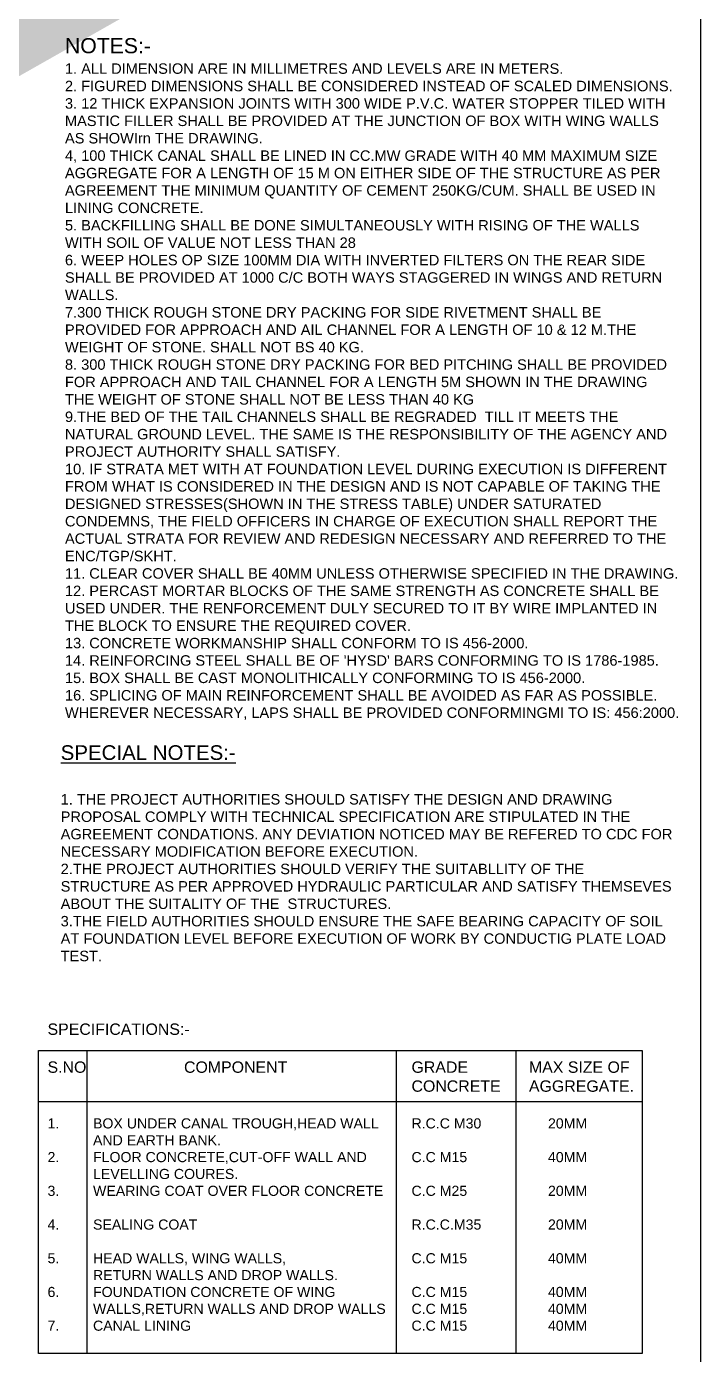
# Model space of a CAD drawing. Header units: millimetres. Extents: x 5124 to 6568637, y 2311 to 91879094.
# Drawn here: x 3837267 to 3842600, y 45935546 to 45946051 of the extents above; entities that cross this region are included whole.
import ezdxf

# ---------------------------------------------------------------- set-up
doc = ezdxf.new("R2010")
doc.units = ezdxf.units.MM
doc.header["$MEASUREMENT"] = 0
doc.layers.add('DIMENSION', color=7, linetype='Continuous')
doc.layers.add('DRAWING', color=7, linetype='Continuous')
doc.styles.get("Standard").update_dxf_attribs({"font": 'arial.ttf', "height": 120})
doc.dimstyles.get("Standard").update_dxf_attribs({"dimtxt": 200, "dimasz": 110, "dimexe": 0.18, "dimexo": 0.0625, "dimgap": 0.09, "dimtad": 0, "dimtih": 1, "dimtoh": 1, "dimdec": 0, "dimzin": 0, "dimdsep": 46, "dimtxsty": 'Standard', "dimblk": 'OBLIQUE', "dimcen": 0.09, "dimse1": 1, "dimse2": 1, "dimadec": 0, "dimazin": 0, "dimtfac": 1, "dimtdec": 0, "dimtofl": 0, "dimtmove": 0, "dimatfit": 3, "dimfxl": 1, "dimtolj": 1, "dimtzin": 0, "dimarcsym": 0})

# ---------------------------------------------------------------- blocks, each defined once
blk = doc.blocks.new('_Oblique')
at = {"color": 0, "linetype": 'ByBlock', "lineweight": -2}
blk.add_line((-0.5, -0.5), (0.5, 0.5), dxfattribs=at)

msp = doc.modelspace()

# ---------------------------------------------------------------- linework, layer by layer
at = {"layer": 'DIMENSION', "linetype": 'Continuous'}
msp.add_lwpolyline([(3837361.9, 45937950.2), (3842138.1, 45937950.2), (3842138.1, 45935554.9), (3837361.9, 45935554.9)], close=True, dxfattribs=at)
for points in [[(3837745.1, 45937950.2), (3837745.1, 45935554.9)], [(3840191.5, 45937950.2), (3840191.5, 45935554.9)], [(3841139.7, 45937950.2), (3841139.7, 45935554.9)], [(3842138.1, 45937545.7), (3837361.9, 45937545.7)]]:
    msp.add_lwpolyline(points, dxfattribs=at)
at = {"layer": 'DRAWING', "linetype": 'Continuous'}
msp.add_lwpolyline([(3801674.5, 45954256), (3842599.5, 45954256), (3842599.5, 45929909), (3801674.5, 45929909)], close=True, dxfattribs=at)

# ---------------------------------------------------------------- texts
at = {"layer": 'DIMENSION', "linetype": 'Continuous', "insert": (3837433, 45938164.2), "char_height": 90, "width": 5314.328, "attachment_point": 1}
msp.add_mtext('SPECIFICATIONS:-\\P\\PS.NO^I^I^ICOMPONENT^I^I^IGRADE ^I      MAX SIZE OF \\P^I^I^I^I^I^I^I^ICONCRETE^I      AGGREGATE.\\P\\P{\\H0.88889x;1.^IBOX UNDER CANAL TROUGH,HEAD WALL^IR.C.C M30^I^I20MM\\P^IAND EARTH BANK.\\P2.^IFLOOR CONCRETE,CUT-OFF WALL AND ^IC.C M15^I^I40MM\\P^ILEVELLING COURES.\\P3.^IWEARING COAT OVER FLOOR CONCRETE^IC.C M25^I^I20MM\\P^I\\P4.^ISEALING COAT^I^I^I^I^IR.C.C.M35^I^I20MM\\P\\P5.^IHEAD WALLS, WING WALLS,^I^I^IC.C M15^I^I40MM\\P^IRETURN WALLS AND DROP WALLS.^I^I\\P6.^IFOUNDATION CONCRETE OF WING^I^IC.C M15^I^I40MM\\P^IWALLS,RETURN WALLS AND DROP WALLS^IC.C M15^I^I40MM\\P7.^ICANAL LINING^I^I^I^I^IC.C M15^I^I40MM}', dxfattribs=at)
at = {"layer": 'DRAWING', "char_height": 82.6106, "width": 4852.25, "attachment_point": 1}
for s, insert in [("\\A1;{\\H1.4526x;NOTES:- \\P}1. ALL DIMENSION ARE IN MILLIMETRES AND LEVELS ARE IN METERS. \\P2. FIGURED DIMENSIONS SHALL BE CONSIDERED INSTEAD OF SCALED DIMENSIONS.  \\P3. 12 THICK EXPANSION JOINTS WITH 300 WIDE P.V.C. WATER STOPPER TILED WITH MASTIC FILLER SHALL BE PROVIDED AT THE JUNCTION OF BOX WITH WING WALLS AS SHOWIrn THE DRAWING. \\P4, 100 THICK CANAL SHALL BE LINED IN CC.MW GRADE WITH 40 MM MAXIMUM SIZE AGGREGATE FOR A LENGTH OF 15 M ON EITHER SIDE OF THE STRUCTURE AS PER AGREEMENT THE MINIMUM QUANTITY OF CEMENT 250KG/CUM. SHALL BE USED IN LINING CONCRETE. \\P5. BACKFILLING SHALL BE DONE SIMULTANEOUSLY WITH RISING OF THE WALLS WITH SOIL OF VALUE NOT LESS THAN 28 \\P6. WEEP HOLES OP SIZE 100MM DIA WITH INVERTED FILTERS ON THE REAR SIDE SHALL BE PROVIDED AT 1000 C/C BOTH WAYS STAGGERED IN WINGS AND RETURN WALLS. \\P7.300 THICK ROUGH STONE DRY PACKING FOR SIDE RIVETMENT SHALL BE PROVIDED FOR APPROACH AND AIL CHANNEL FOR A LENGTH OF 10 & 12 M.THE WEIGHT OF STONE. SHALL NOT BS 40 KG.\\P8. 300 THICK ROUGH STONE DRY PACKING FOR BED PITCHING SHALL BE PROVIDED FOR APPROACH AND TAIL CHANNEL FOR A LENGTH 5M SHOWN IN THE DRAWING THE WEIGHT OF STONE SHALL NOT BE LESS THAN 40 KG \\P9.THE BED OF THE TAIL CHANNELS SHALL BE REGRADED  TILL IT MEETS THE NATURAL GROUND LEVEL. THE SAME IS THE RESPONSIBILITY OF THE AGENCY AND PROJECT AUTHORITY SHALL SATISFY. \\P10. IF STRATA MET WITH AT FOUNDATION LEVEL DURING EXECUTION IS DIFFERENT FROM WHAT IS CONSIDERED IN THE DESIGN AND IS NOT CAPABLE OF TAKING THE DESIGNED STRESSES(SHOWN IN THE STRESS TABLE) UNDER SATURATED CONDEMNS, THE FIELD OFFICERS IN CHARGE OF EXECUTION SHALL REPORT THE ACTUAL STRATA FOR REVIEW AND REDESIGN NECESSARY AND REFERRED TO THE ENC/TGP/SKHT. \\P11. CLEAR COVER SHALL BE 40MM UNLESS OTHERWISE SPECIFIED IN THE DRAWING. \\P12. PERCAST MORTAR BLOCKS OF THE SAME STRENGTH AS CONCRETE SHALL BE USED UNDER. THE RENFORCEMENT DULY SECURED TO IT BY WIRE IMPLANTED IN THE BLOCK TO ENSURE THE REQUIRED COVER. \\P13. CONCRETE WORKMANSHIP SHALL CONFORM TO IS 456-2000. \\P14. REINFORCING STEEL SHALL BE OF 'HYSD' BARS CONFORMING TO IS 1786-1985. \\P15. BOX SHALL BE CAST MONOLITHICALLY CONFORMING TO IS 456-2000. \\P16. SPLICING OF MAIN REINFORCEMENT SHALL BE AVOIDED AS FAR AS POSSIBLE. WHEREVER NECESSARY, LAPS SHALL BE PROVIDED CONFORMINGMI TO IS: 456:2000.", (3837570.9, 45945959.7)), ('{\\H1.4027x;\\LSPECIAL NOTES:-  \\P\\P}1. THE PROJECT AUTHORITIES SHOULD SATISFY THE DESIGN AND DRAWING PROPOSAL COMPLY WITH TECHNICAL SPECIFICATION ARE STIPULATED IN THE AGREEMENT CONDATIONS. ANY DEVIATION NOTICED MAY BE REFERED TO CDC FOR NECESSARY MODIFICATION BEFORE EXECUTION.\\P2.THE PROJECT AUTHORITIES SHOULD VERIFY THE SUITABLLITY OF THE STRUCTURE AS PER APPROVED HYDRAULIC PARTICULAR AND SATISFY THEMSEVES ABOUT THE SUITALITY OF THE  STRUCTURES.\\P3.THE FIELD AUTHORITIES SHOULD ENSURE THE SAFE BEARING CAPACITY OF SOIL AT FOUNDATION LEVEL BEFORE EXECUTION OF WORK BY CONDUCTIG PLATE LOAD TEST.', (3837537, 45940365.5))]:
    msp.add_mtext(s, dxfattribs=dict(at, insert=insert))

# ---------------------------------------------------------------- leaders
at = {"layer": 'DRAWING', "linetype": 'Continuous', "path_type": 1}
msp.add_leader([(3830961.6, 45942120.2), (3831131.1, 45942256.8), (3831275, 45942129.1), (3831094.1, 45941919.1), (3831217.2, 45942077.1), (3831390.5, 45941970.2), (3831245.7, 45941681.2)], dimstyle='Standard', override={"dimasz": 10000, "dimgap": 0.09, "dimtad": 0, "dimarcsym": 1}, dxfattribs=at)

doc.saveas('drawing.dxf')
